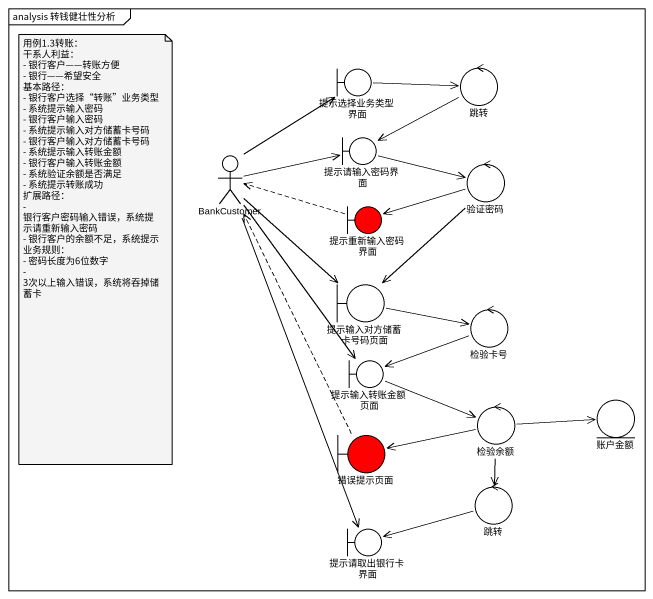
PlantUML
@startuml
mainframe analysis 转钱健壮性分析
boundary 提示选择业务类型界面
control 跳转
boundary 提示请输入密码界面
actor BankCustomer
control 验证密码
boundary 提示重新输入密码界面 #FF0000
boundary 提示输入对方储蓄卡号码页面
control 检验卡号
boundary 提示输入转账金额页面
control 检验余额
entity 账户金额
boundary 错误提示页面 #FF0000
control "跳转" as 跳转_2
boundary 提示请取出银行卡界面
提示选择业务类型界面 -right-> 跳转
跳转 --> 提示请输入密码界面
提示请输入密码界面 -right-> 验证密码
BankCustomer -up-> 提示选择业务类型界面
BankCustomer -right-> 提示请输入密码界面
BankCustomer --> 提示输入对方储蓄卡号码页面
BankCustomer --> 提示输入转账金额页面
BankCustomer --> 提示请取出银行卡界面
验证密码 -left-> 提示重新输入密码界面
验证密码 --> 提示输入对方储蓄卡号码页面
提示重新输入密码界面 .left.> BankCustomer
提示输入对方储蓄卡号码页面 -right-> 检验卡号
检验卡号 -left-> 提示输入转账金额页面
提示输入转账金额页面 -right-> 检验余额
检验余额 -right-> 账户金额
检验余额 -left-> 错误提示页面
检验余额 --> 跳转_2
错误提示页面 .up.> BankCustomer
跳转_2 -left-> 提示请取出银行卡界面
note as N1
  用例1.3转账：
  干系人利益：
  - 银行客户——转账方便
  - 银行——希望安全
  基本路径：
  - 银行客户选择“转账”业务类型
  - 系统提示输入密码
  - 银行客户输入密码
  - 系统提示输入对方储蓄卡号码
  - 银行客户输入对方储蓄卡号码
  - 系统提示输入转账金额
  - 银行客户输入转账金额
  - 系统验证余额是否满足
  - 系统提示转账成功
  扩展路径：
  - 银行客户密码输入错误，系统提示请重新输入密码
  - 银行客户的余额不足，系统提示
  业务规则：
  - 密码长度为6位数字
  - 3次以上输入错误，系统将吞掉储蓄卡
end note
@enduml
